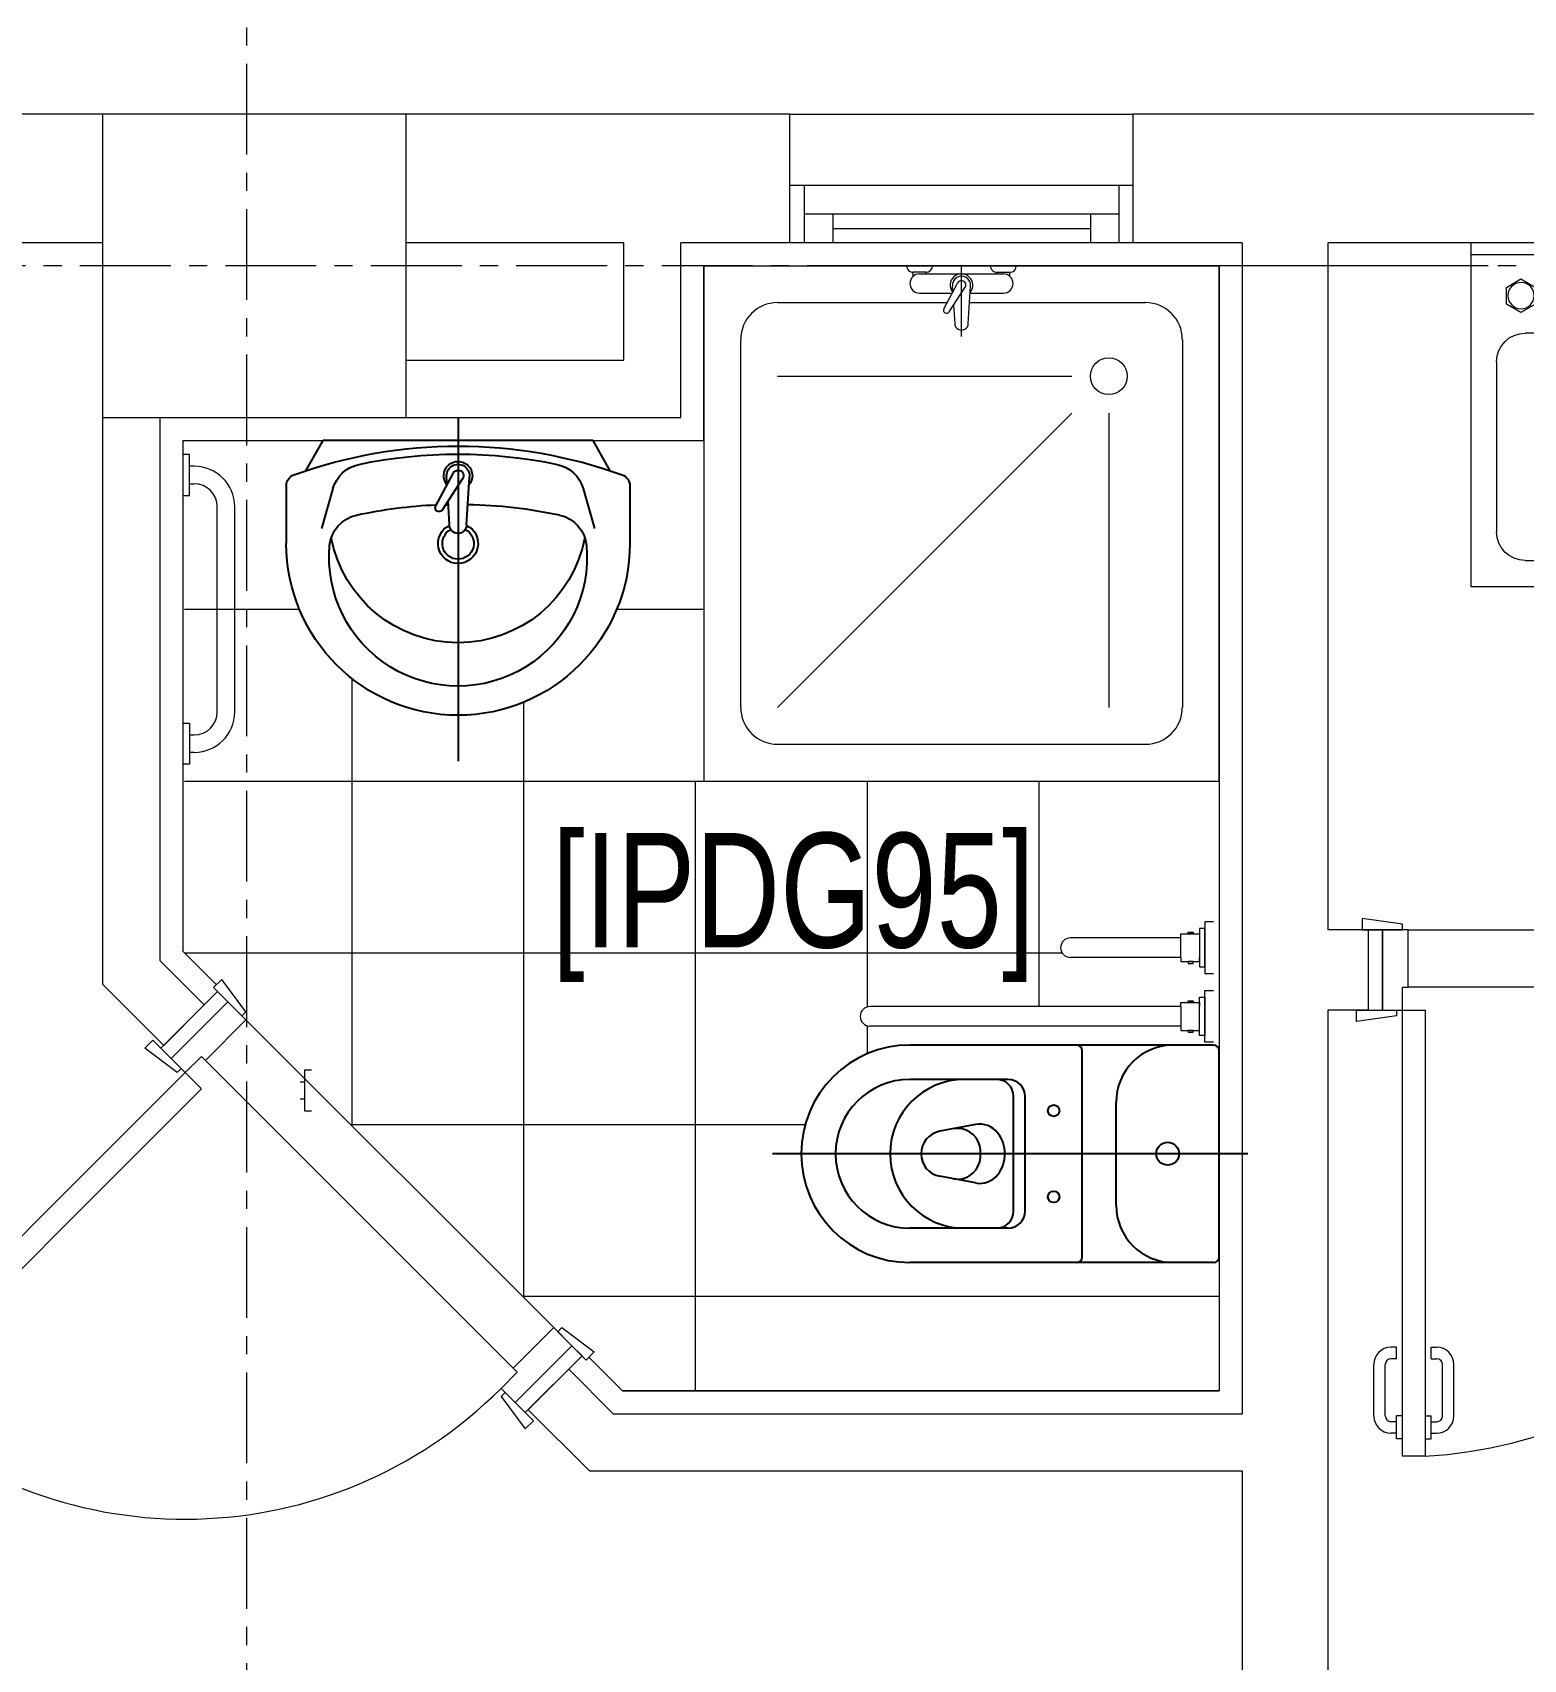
# Model space of a CAD drawing. Header units: millimetres. Extents: x 26027 to 581921, y 7230 to 233891.
# Drawn here: x 502024 to 504628, y 168711 to 171553 of the extents above; entities that cross this region are included whole.
import ezdxf

# ---------------------------------------------------------------- set-up
doc = ezdxf.new("R2010")
doc.units = ezdxf.units.MM
doc.header["$LTSCALE"] = 5
doc.linetypes.add('CENTER', pattern=[50.8, 31.75, -6.35, 6.35, -6.35])
doc.linetypes.add('HIDDEN2', pattern=[0.1875, 0.125, -0.0625])
for name, color, linetype, lineweight in [('72_EGR_BASE_TEXT', 7, 'Continuous', 5), ('Aluminum', 7, 'Continuous', 5), ('car', 250, 'Continuous', 5), ('Medical Equipment and Furniture', 163, 'Continuous', 0), ('Medical Equipment and Furniture1', 163, 'Continuous', 5), ('Proj', 7, 'HIDDEN2', 5), ('SANIT', 250, 'Continuous', 5), ('Structure', 20, 'Continuous', 5), ('Tiles', 252, 'Continuous', 5), ('Walls', 32, 'Continuous', 5)]:
    doc.layers.add(name, color=color, linetype=linetype, lineweight=lineweight)
for name, color, linetype in [('axes', 9, 'Continuous'), ('GE-ARCHITECTURAL_ELEMENTS', 8, 'Continuous'), ('GE-FURNITURE', 8, 'Continuous')]:
    doc.layers.add(name, color=color, linetype=linetype)
doc.layers.add('Wooden Joinery', color=7, linetype='Continuous', lineweight=5, true_color=0xffdcd1)
doc.styles.add('X3G_ENTITY_2587EA', font='swisscl.ttf', dxfattribs={"height": 200})

# ---------------------------------------------------------------- blocks, each defined once
blk = doc.blocks.new('Slop Hopper')
at = {"layer": 'Medical Equipment and Furniture1'}
for p, q in [((1327.37, 1279.91), (1327.37, 1339.91)), ((1327.37, 1339.91), (1377.37, 1339.91)), ((1377.37, 1339.91), (1377.37, 1279.91)), ((1336.9, 1335.39), (1367.15, 1335.39)), ((1331.89, 1300.66), (1331.89, 1330.39)), ((1372.14, 1330.38), (1372.14, 1300.65)), ((1338.53, 1304.04), (1338.53, 1327.46)), ((1338.53, 1327.46), (1364.59, 1327.46)), ((1364.59, 1327.46), (1364.59, 1304.04)), ((1351.16, 1293.73), (1351.16, 1311.59)), ((1354.09, 1292.76), (1354.09, 1311.6)), ((1351.16, 1304.04), (1338.53, 1304.04)), ((1354.09, 1304.04), (1364.59, 1304.04)), ((1361.99, 1296.2), (1359.59, 1294.08)), ((1362.21, 1295.94), (1359.8, 1293.84)), ((1351.16, 1295.65), (1336.89, 1295.65)), ((1351.16, 1292.92), (1351.16, 1293.7)), ((1367.14, 1295.65), (1354.09, 1295.65)), ((1357.63, 1292.78), (1359.1, 1293.78)), ((1358.26, 1292.07), (1359.19, 1293.12)), ((1359.1, 1293.78), (1359.39, 1293.97)), ((1359.19, 1293.12), (1359.68, 1293.65)), ((1359.39, 1293.97), (1359.53, 1294.07)), ((1359.53, 1294.07), (1359.65, 1294.16)), ((1359.65, 1294.16), (1359.74, 1294.23)), ((1359.68, 1293.65), (1359.79, 1293.78)), ((1359.79, 1293.78), (1359.89, 1293.88)), ((1359.89, 1293.88), (1359.97, 1293.97)), ((1359.97, 1293.97), (1360.04, 1294.05)), ((1336.15, 1292.05), (1333.62, 1290.6)), ((1333.62, 1290.6), (1333.62, 1287.67)), ((1338.67, 1290.6), (1336.15, 1292.05)), ((1338.67, 1287.67), (1338.67, 1290.6)), ((1350.46, 1288.9), (1351.16, 1292.85)), ((1354.09, 1292.76), (1354.78, 1288.9)), ((1354.11, 1289.68), (1357.62, 1292.77)), ((1354.74, 1288.96), (1358.25, 1292.05)), ((1333.62, 1287.67), (1336.15, 1286.2)), ((1336.15, 1286.2), (1338.67, 1287.67)), ((1327.37, 1281.91), (1377.37, 1281.91)), ((1377.37, 1279.91), (1327.37, 1279.91))]:
    blk.add_line(p, q, dxfattribs=at)
blk.add_circle((1336.16, 1289.11), 2.3, dxfattribs=at)
for centre, radius, start, end in [((1336.89, 1330.38), 5, 89.9562, 179.9562), ((1367.14, 1330.38), 5, 0, 90), ((1352.31, 1315.19), 5.37, 289.1656, 257.5966), ((1352.62, 1311.59), 1.46, 359.85, 179.85), ((1336.9, 1300.66), 5, 179.9563, 269.9563), ((1367.14, 1300.65), 5, 270, 0), ((1362.07, 1296.1), 0.137, 39.4733, 129.4733), ((1362.12, 1296.06), 0.152, 310.9144, 40.9144), ((1352.63, 1292.81), 1.44, 179.0502, 359.0502), ((1352.62, 1287.73), 2.45, 100.5881, 79.4119)]:
    blk.add_arc(centre, radius, start, end, dxfattribs=at)
blk = doc.blocks.new('A$C5B88081F')
at = {"layer": 'car'}
for p, q in [((91.9, -7.1), (629.3, -544.5)), ((558.6, -615.2), (21.2, -77.8))]:
    blk.add_line(p, q, dxfattribs=at)
at = {"layer": 'Wooden Joinery'}
for p, q in [((1102.4, 41.7), (1038.7, -21.9)), ((1158.9, 41.7), (1130.6, 13.4)), ((1151.9, 34.6), (1144.8, 41.7)), ((1166, 34.6), (1158.9, 41.7)), ((1116.5, 27.6), (1052.9, -36.1)), ((1137.7, 20.5), (1130.6, 27.6)), ((1137.7, 6.3), (1130.6, 13.4)), ((1194.3, 6.3), (1201.4, -0.7)), ((1166, -21.9), (1173.1, -29)), ((1201.4, -0.7), (1173.1, -29)), ((1180.1, -21.9), (1187.2, -29)), ((1194.3, -7.8), (1201.4, -14.9)), ((1059.9, -57.3), (1052.9, -50.2)), ((1187.2, -43.2), (1123.6, -106.8)), ((1045.8, -71.4), (1038.7, -64.4)), ((1059.9, -57.3), (1045.8, -71.4)), ((1201.4, -57.3), (1137.7, -120.9)), ((1102.4, -99.7), (1088.2, -113.9)), ((1102.4, -99.7), (1109.4, -106.8)), ((1088.2, -113.9), (1095.3, -120.9))]:
    blk.add_line(p, q, dxfattribs=at)
for points in [[(106.1, 35.4), (113.1, 42.4), (70.7, 99), (56.6, 84.9)], [(636.4, -495), (1187.2, 55.8), (1215.5, 27.6), (664.7, -523.3)], [(14.1, -70.7), (7.1, -77.8), (-49.5, -35.4), (-35.4, -21.2)], [(671.8, -530.3), (678.8, -523.3), (735.4, -565.7), (721.2, -579.8)], [(565.7, -622.3), (558.6, -629.3), (601, -685.9), (615.2, -671.8)]]:
    blk.add_lwpolyline(points, close=True, dxfattribs=at)
for points in [[(88.4, 53), (-10.6, -46), (-28.3, -28.3), (70.7, 70.7), (88.4, 53)], [(88.4, 53), (113.1, 28.3), (84.9, 0), (91.9, -7.1), (21.2, -77.8), (-10.6, -46), (88.4, 53)], [(689.4, -548), (664.7, -523.3), (636.4, -551.5), (629.3, -544.5), (558.6, -615.2), (590.4, -647), (689.4, -548)], [(689.4, -548), (590.4, -647), (608.1, -664.7), (707.1, -565.7), (689.4, -548)]]:
    blk.add_lwpolyline(points, dxfattribs=at)
for centre, radius, start, end in [((664.7, -523.3), 780, 47.9395, 135), ((1123.6, 20.5), 30, 45, 135), ((1123.6, 20.5), 10, 45, 135), ((1059.9, -43.2), 30, 135, 225), ((1180.1, -36.1), 30, 315, 45), ((1059.9, -43.2), 10, 135, 225), ((1180.1, -36.1), 10, 315, 45), ((1116.5, -99.7), 10, 225, 315), ((1116.5, -99.7), 30, 225, 315)]:
    blk.add_arc(centre, radius, start, end, dxfattribs=at)
blk = doc.blocks.new('WC manta')
at = {"layer": 'GE-FURNITURE'}
for p, q in [((-0.13, 0.18), (-0.13, -0.18)), ((-0.12, 0.19), (0.41, 0.19)), ((0.109, 0.18), (0.109, -0.18)), ((0.239, 0.13), (0.41, 0.13)), ((0.05, 0.09), (0.05, -0.09)), ((0.209, 0.1), (0.209, -0.1)), ((0.229, 0.1), (0.229, -0.1)), ((0.2955, 0.051), (0.3581, 0.0393)), ((-0.18, 0), (0.65, 0)), ((0.2955, -0.051), (0.3581, -0.0393)), ((0.239, -0.13), (0.41, -0.13)), ((-0.12, -0.19), (0.41, -0.19))]:
    blk.add_line(p, q, dxfattribs=at)
for centre, radius in [((0.159, 0.0752), 0.01), ((-0.04, 0), 0.02), ((0.159, -0.0753), 0.01)]:
    blk.add_circle(centre, radius, dxfattribs=at)
for centre, radius, start, end in [((-0.12, 0.18), 0.01, 90, 180), ((-0.05, 0.09), 0.1, 0, 90), ((0.119, 0.18), 0.01, 90, 180), ((0.41, 0), 0.19, 270, 90), ((0.239, 0.1), 0.03, 90, 180), ((0.259, 0.1), 0.03, 90, 180), ((0.3147, 0), 0.13, 270, 90), ((0.41, 0), 0.13, 270, 90), ((0.3029, 0), 0.0588, 141.525, 218.475), ((0.2882, 0.0117), 0.04, 79.4289, 141.525), ((0.3271, 0.0044), 0.04, 79.4289, 166.4176), ((0.3507, 0), 0.04, 280.5711, 79.4289), ((0.3454, 0), 0.0588, 166.4176, 193.5824), ((0.3271, -0.0044), 0.04, 193.5824, 280.5711), ((0.2882, -0.0117), 0.04, 218.475, 280.5711), ((-0.05, -0.09), 0.1, 270, 0), ((0.239, -0.1), 0.03, 180, 270), ((0.259, -0.1), 0.03, 180, 270), ((-0.12, -0.18), 0.01, 180, 270), ((0.119, -0.18), 0.01, 180, 270)]:
    blk.add_arc(centre, radius, start, end, dxfattribs=at)
blk = doc.blocks.new('lav-manta 60')
at = {"layer": 'GE-ARCHITECTURAL_ELEMENTS'}
for p, q in [((0, 0.04), (0, -0.56)), ((-0.2658, -0.0529), (-0.2358, 0)), ((-0.2358, 0), (0.2358, 0)), ((0.2658, -0.0529), (0.2358, 0)), ((-0.3, -0.0789), (-0.3, -0.18)), ((-0.2185, -0.0841), (-0.2383, -0.1537)), ((-0.015, -0.1473), (-0.0199, -0.064)), ((0.0274, -0.121), (-0.0078, -0.0673)), ((0.0389, -0.1142), (0.0087, -0.0575)), ((0.0191, -0.077), (0.0199, -0.064)), ((0.2185, -0.0841), (0.2383, -0.1537)), ((0.3, -0.0789), (0.3, -0.18)), ((0.015, -0.1473), (0.0174, -0.1057))]:
    blk.add_line(p, q, dxfattribs=at)
for centre, radius, start, end in [((0, -0.8557), 0.8457, 70.1771, 109.8229), ((0, -0.8696), 0.8457, 78.1914, 101.8086), ((-0.1608, -0.1006), 0.06, 101.8086, 164.0794), ((0, -0.0617), 0.025, 320.7474, 220.368), ((0, -0.0617), 0.02, 353.2671, 186.682), ((0, -0.0617), 0.00966, 25.4127, 215.9577), ((0.1608, -0.1006), 0.06, 15.9206, 78.1914), ((-0.28, -0.0789), 0.02, 109.8229, 180), ((0.28, -0.0789), 0.02, 0, 70.1771), ((0, -0.9572), 0.8457, 91.1572, 102.0883), ((0, -0.9572), 0.8457, 88.5486, 88.844), ((0, -0.9572), 0.8457, 77.9117, 87.4274), ((-0.1645, -0.189), 0.06, 102.0883, 174.8142), ((0.0332, -0.1176), 0.00666, 210.6852, 30.6852), ((0.1645, -0.189), 0.06, 5.1858, 77.9117), ((0, -0.1282), 0.2252, 190.6097, 349.3903), ((0, -0.18), 0.035, 115.3106, 64.6894), ((0, -0.18), 0.0275, 117.1496, 62.8504), ((0, -0.1473), 0.015, 180, 0), ((0, -0.18), 0.3, 180, 0), ((0, -0.2039), 0.2252, 174.8142, 5.1858)]:
    blk.add_arc(centre, radius, start, end, dxfattribs=at)
blk = doc.blocks.new('SHOWER TRAY 80x80')
at = {"layer": 'SANIT'}
for p, q in [((0, 0), (0, 0.8)), ((0.8, 0.8), (0, 0.8)), ((0.8, 0), (0.8, 0.8)), ((0.1143, 0.7429), (0.6857, 0.7429)), ((0.0571, 0.4124), (0.0571, 0.6857)), ((0.7429, 0.1143), (0.7429, 0.6857)), ((0.2286, 0.6286), (0.6857, 0.6286)), ((0.1714, 0.1143), (0.1714, 0.5714)), ((0.2286, 0.5714), (0.6857, 0.1143)), ((0.01, 0.455), (0.01, 0.475)), ((0.0163, 0.475), (0.01, 0.475)), ((0.0125, 0.455), (0.01, 0.455)), ((0.0125, 0.335), (0.0125, 0.465)), ((0.0425, 0.4133), (0.0425, 0.465)), ((0.0895, 0.4105), (0.0316, 0.4139)), ((0.0715, 0.3808), (0.0334, 0.4058)), ((0.11, 0.4), (0, 0.4)), ((0.0667, 0.3728), (0.0271, 0.3939)), ((0.0407, 0.3866), (0.0316, 0.3861)), ((0.0425, 0.335), (0.0425, 0.3857)), ((0.0608, 0.3878), (0.0895, 0.3895)), ((0.0571, 0.1143), (0.0571, 0.3779)), ((0.01, 0.345), (0.01, 0.325)), ((0.0125, 0.345), (0.01, 0.345)), ((0.0163, 0.325), (0.01, 0.325)), ((0.1143, 0.0571), (0.6857, 0.0571)), ((0, 0), (0.8, 0))]:
    blk.add_line(p, q, dxfattribs=at)
blk.add_circle((0.1714, 0.6286), 0.0286, dxfattribs=at)
for centre, radius, start, end in [((0.1143, 0.6857), 0.0571, 90, 180), ((0.6857, 0.6857), 0.0571, 360, 90), ((0, 0.475), 0.01, 0, 90), ((0.0275, 0.465), 0.015, 0, 180), ((0, 0.455), 0.01, 270, 0), ((0.03, 0.4), 0.0175, 49.632, 309.2526), ((0.03, 0.4), 0.014, 83.2671, 276.7329), ((0.03, 0.4), 0.00676, 54.0423, 244.5873), ((0.0895, 0.4), 0.0105, 270, 90), ((0.0691, 0.3768), 0.00467, 239.3148, 59.3148), ((0, 0.345), 0.01, 0, 90), ((0.0275, 0.335), 0.015, 180, 0), ((0, 0.325), 0.01, 270, 0), ((0.1143, 0.1143), 0.0571, 180, 270), ((0.6857, 0.1143), 0.0571, 270, 360)]:
    blk.add_arc(centre, radius, start, end, dxfattribs=at)

msp = doc.modelspace()

# ---------------------------------------------------------------- linework, layer by layer
at = {"layer": 'Aluminum'}
for p, q in [((503946.7, 171285.3, 0), (503346.7, 171285.3, 0)), ((503371.7, 171285.3, 0), (503371.7, 171185.3, 0)), ((503921.7, 171285.3, 0), (503921.7, 171185.3, 0)), ((503921.7, 171235.3, 0), (503371.7, 171235.3, 0)), ((503421.7, 171235.3, 0), (503421.7, 171185.3, 0)), ((503871.7, 171235.3, 0), (503871.7, 171185.3, 0)), ((503421.7, 171210.3, 0), (503871.7, 171210.3, 0)), ((503946.7, 171185.3, 2.4), (503346.7, 171185.3, 2.4))]:
    msp.add_line(p, q, dxfattribs=at)
at = {"layer": 'axes', "linetype": 'CENTER', "lineweight": 0}
for p, q in [((502398.8, 120285.6, 0), (502398.8, 210035.3, 0)), ((544175.8, 171145.3, 2.4), (461285.2, 171145.3, 2.4))]:
    msp.add_line(p, q, dxfattribs=at)
at = {"layer": 'Proj'}
msp.add_line((503346.7, 171410.3, 2.4), (503946.7, 171410.3, 2.4), dxfattribs=at)
at = {"layer": 'SANIT'}
for p, q in [((502298.4, 170815.9, 0), (502286.7, 170815.9, 0)), ((502298.4, 170743.9, 0), (502298.4, 170815.9, 0)), ((502306.7, 170795.2, 0), (502298.4, 170795.2, 0)), ((502298.4, 170764.6, 0), (502306.7, 170764.6, 0)), ((502286.7, 170743.9, 0), (502298.4, 170743.9, 0)), ((502346.7, 170365.4, 0), (502346.7, 170724.9, 0)), ((502377.3, 170365.2, 0), (502377.3, 170725, 0)), ((502286.7, 170346.6, 0), (502298.4, 170346.6, 0)), ((502298.4, 170346.6, 0), (502298.4, 170274.6, 0)), ((502298.4, 170325.9, 0), (502306.7, 170325.9, 0)), ((502306.7, 170295.3, 0), (502298.4, 170295.3, 0)), ((502298.4, 170274.6, 0), (502286.7, 170274.6, 0)), ((504086.7, 169999.3, 0), (504071.7, 169999.3, 0)), ((504071.7, 169999.3, 0), (504071.7, 169909.3, 0)), ((504029.7, 169971.3, 0), (503836.7, 169971.3, 0)), ((504029.7, 169971.3, 0), (504029.7, 169978.6, 0)), ((504029.7, 169978.6, 0), (504062.6, 169978.6, 0)), ((504029.7, 169937.3, 0), (504029.7, 169971.3, 0)), ((504042.7, 169981.6, 0), (504051.5, 169981.6, 0)), ((504042.7, 169978.6, 0), (504042.7, 169981.6, 0)), ((504051.5, 169978.6, 0), (504042.7, 169978.6, 0)), ((504051.5, 169981.6, 0), (504051.5, 169978.6, 0)), ((504071.7, 169987.6, 0), (504062.6, 169987.6, 0)), ((504062.6, 169987.6, 0), (504062.6, 169920.9, 0)), ((504062.6, 169978.6, 0), (504062.6, 169971.3, 0)), ((504071.7, 169920.9, 0), (504071.7, 169987.6, 0)), ((504029.7, 169937.3, 0), (503836.7, 169937.3, 0)), ((504029.7, 169937.3, 0), (504029.7, 169929.9, 0)), ((504062.6, 169929.9, 0), (504062.6, 169937.3, 0)), ((504029.7, 169929.9, 0), (504062.6, 169929.9, 0)), ((504051.5, 169929.9, 0), (504042.7, 169929.9, 0)), ((504042.7, 169929.9, 0), (504042.7, 169926.9, 0)), ((504042.7, 169926.9, 0), (504051.5, 169926.9, 0)), ((504051.5, 169926.9, 0), (504051.5, 169929.9, 0)), ((504062.6, 169920.9, 0), (504071.7, 169920.9, 0)), ((504071.7, 169909.3, 0), (504086.7, 169909.3, 0)), ((504029.7, 169851.3, 0), (503486.7, 169851.3, 0)), ((504029.7, 169858.6, 0), (504062.6, 169858.6, 0)), ((504029.7, 169851.3, 0), (504029.7, 169858.6, 0)), ((504029.7, 169851.3, 0), (504029.7, 169817.3, 0)), ((504042.7, 169861.6, 0), (504051.5, 169861.6, 0)), ((504042.7, 169858.6, 0), (504042.7, 169861.6, 0)), ((504051.5, 169858.6, 0), (504042.7, 169858.6, 0)), ((504051.5, 169861.6, 0), (504051.5, 169858.6, 0)), ((504062.6, 169800.9, 0), (504062.6, 169867.6, 0)), ((504062.6, 169867.6, 0), (504071.7, 169867.6, 0)), ((504062.6, 169858.6, 0), (504062.6, 169851.3, 0)), ((504071.7, 169879.3, 0), (504086.7, 169879.3, 0)), ((504071.7, 169789.3, 0), (504071.7, 169879.3, 0)), ((504071.7, 169867.6, 0), (504071.7, 169800.9, 0)), ((504029.7, 169817.3, 0), (503486.7, 169817.3, 0)), ((504029.7, 169817.3, 0), (504029.7, 169809.9, 0)), ((504029.7, 169809.9, 0), (504062.6, 169809.9, 0)), ((504051.5, 169809.9, 0), (504042.7, 169809.9, 0)), ((504042.7, 169809.9, 0), (504042.7, 169806.9, 0)), ((504042.7, 169806.9, 0), (504051.5, 169806.9, 0)), ((504051.5, 169806.9, 0), (504051.5, 169809.9, 0)), ((504062.6, 169809.9, 0), (504062.6, 169817.3, 0)), ((504071.7, 169800.9, 0), (504062.6, 169800.9, 0)), ((504086.7, 169789.3, 0), (504071.7, 169789.3, 0)), ((502500, 169668.9, 0), (502500, 169740.9, 0)), ((502500, 169740.9, 0), (502511.7, 169740.9, 0)), ((502491.7, 169720.2, 0), (502500, 169720.2, 0)), ((502500, 169689.6, 0), (502491.7, 169689.6, 0)), ((502511.7, 169668.9, 0), (502500, 169668.9, 0))]:
    msp.add_line(p, q, dxfattribs=at)
for centre, radius, start, end in [((502306.7, 170724.6, 0), 70.6, 359.9995, 89.9995), ((502306.7, 170724.6, 0), 40, 359.9995, 89.9995), ((502306.7, 170365.9, 0), 70.6, 270.0005, 0.0005), ((502306.7, 170365.9, 0), 40, 270.0005, 0.0005), ((503836.7, 169954.3, 0), 17, 89.9999, 269.9999), ((503486.7, 169834.3, 0), 17, 90.0001, 270.0001)]:
    msp.add_arc(centre, radius, start, end, dxfattribs=at)
at = {"layer": 'Structure', "elevation": 0}
msp.add_lwpolyline([(502146.7, 170880.3), (502676.7, 170880.3), (502676.7, 171410.3), (502146.7, 171410.3)], close=True, dxfattribs=at)
at = {"layer": 'Tiles'}
for p, q in [((503196.7, 170840.3, 0), (503196.7, 171145.3, 0)), ((503196.7, 171145.3, 0), (504096.7, 171145.3, 0)), ((504096.7, 171145.3, 0), (504096.7, 169180.3, 0)), ((504096.7, 171145.3, 0), (504096.7, 169180.3, 0)), ((502286.7, 170840.3, 0), (502286.7, 169948.3, 0)), ((502286.7, 170840.3, 0), (503196.7, 170840.3, 0)), ((502289.7, 170545.3, 2.4), (502490.3, 170545.3, 2.4)), ((503044.5, 170545.3, 2.4), (503196.7, 170545.3, 2.4)), ((502581.7, 170424.6, 2.4), (502581.7, 169643.3, 2.4)), ((502881.7, 170382.9, 2.4), (502881.7, 169343.3, 2.4)), ((502289.7, 170245.3, 2.4), (504091.7, 170245.3, 2.4)), ((503181.7, 170245.3, 2.4), (503181.7, 169180.3, 2.4)), ((503181.7, 170245.3, 2.4), (503374.7, 170245.3, 2.4)), ((503408.7, 170245.3, 2.4), (503449.9, 170245.3, 2.4)), ((503481.7, 170245.3, 2.4), (503481.7, 169850.5, 2.4)), ((503781.7, 170245.3, 2.4), (503781.7, 169851.3, 2.4)), ((502345.5, 169889.5, 0), (502286.7, 169948.3, 0)), ((502289.7, 169945.3, 2.4), (503822.3, 169945.3, 2.4)), ((503481.7, 169818, 2.4), (503481.7, 169768.8, 2.4)), ((502579.7, 169645.3, 2.4), (503373.7, 169645.3, 2.4)), ((502879.7, 169345.3, 2.4), (504096.7, 169345.3, 2.4)), ((503931.7, 169345.3, 2.4), (504001.1, 169345.3, 2.4)), ((504031.7, 169345.3, 2.4), (504091.7, 169345.3, 2.4)), ((503054.7, 169180.3, 0), (502996, 169239, 0)), ((503054.7, 169180.3, 0), (502996, 169239, 0)), ((503054.7, 169180.3, 0), (504096.7, 169180.3, 0)), ((504096.7, 169180.3, 0), (503054.7, 169180.3, 0))]:
    msp.add_line(p, q, dxfattribs=at)
at = {"layer": 'Walls'}
for p, q in [((502146.7, 171410.3, 0), (501259.2, 171410.3, 0)), ((503346.7, 171410.3, 2.4), (502676.7, 171410.3, 0)), ((503346.7, 171185.3, 2.4), (503346.7, 171410.3, 2.4)), ((504826.7, 171410.3, 0), (503946.7, 171410.3, 2.4)), ((503946.7, 171185.3, 2.4), (503946.7, 171410.3, 2.4)), ((502146.7, 171185.3, 0), (501259.2, 171185.3, 0)), ((502146.7, 171185.3, 0), (502146.7, 169890.3, 0)), ((503056.7, 171185.3, 0), (502676.7, 171185.3, 0)), ((503056.7, 170980.3, 0), (503056.7, 171185.3, 0)), ((503156.7, 170880.3, 0), (503156.7, 171185.3, 0)), ((503346.7, 171185.3, 2.4), (503156.7, 171185.3, 4.9)), ((504136.7, 171185.3, 0), (503946.7, 171185.3, 2.4)), ((504136.7, 171185.3, 0), (504136.7, 169140.3, 0)), ((504286.7, 171185.3, 0), (504286.7, 169985.3, 0)), ((504826.7, 171185.3, 0), (504286.7, 171185.3, 0)), ((504566.7, 171185.3, 0), (504286.7, 171185.3, 0)), ((504566.7, 171145.3, 0), (503463.8, 171145.3, 0)), ((504566.7, 171145.3, 0), (503463.8, 171145.3, 0)), ((502676.7, 170980.3, 0), (503056.7, 170980.3, 2.6)), ((502246.7, 170880.3, 0), (502246.7, 169931.7, 0)), ((502676.7, 170880.3, 0), (503156.7, 170880.3, 2.3)), ((504356.7, 169985.3, 0), (504286.7, 169985.3, 0)), ((504356.7, 169985.3, 0), (504356.7, 169845.3, 0)), ((502324.2, 169854.2, 0), (502246.7, 169931.7, 0)), ((502253.5, 169783.5, 0), (502146.7, 169890.3, 0)), ((502253.5, 169783.5, 0), (502324.2, 169854.2, 0)), ((504286.7, 169845.3, 0), (504286.7, 167490.3, 0)), ((504356.7, 169845.3, 0), (504286.7, 169845.3, 0)), ((502889.9, 169147.1, 0), (502960.6, 169217.8, 0)), ((503038.1, 169140.3, 0), (502960.6, 169217.8, 0)), ((502996.7, 169040.3, 0), (502889.9, 169147.1, 0)), ((503038.1, 169140.3, 0), (504136.7, 169140.3, 0)), ((502996.7, 169040.3, 0), (504136.7, 169040.3, 0)), ((504136.7, 169040.3, 0), (504136.7, 167552.4, 0))]:
    msp.add_line(p, q, dxfattribs=at)

# ---------------------------------------------------------------- block references
at = {"layer": 'Medical Equipment and Furniture', "xscale": -10, "yscale": 10, "zscale": 10, "rotation": 180}
msp.add_blockref('Slop Hopper', (491262.3, 183984.4, 0), dxfattribs=at)
at = {"layer": 'SANIT'}
for name, p, xscale, yscale, zscale, rotation in [('SHOWER TRAY 80x80', (503196.7, 171145.3, 0), 1125.00003893818, 1125.00003893818, 1125.00003893818, 270.0000000765987), ('lav-manta 60', (502767.4, 170840.3, 0), -1000.000000000223, 1000.000000000223, 1000.000000000223, 0.001835489874011387), ('WC manta', (503966.7, 169594.3, 0), 999.9999999999995, 999.9999999999995, 999.9999999999995, 180)]:
    msp.add_blockref(name, p, dxfattribs=dict(at, xscale=xscale, yscale=yscale, zscale=zscale, rotation=rotation))
at = {"layer": 'Wooden Joinery'}
for p, rotation in [((505256.7, 169945.3, 0), 225.0000000005854), ((502955.6, 169212.8, 0), 180)]:
    msp.add_blockref('A$C5B88081F', p, dxfattribs=dict(at, rotation=rotation))

# ---------------------------------------------------------------- texts
at = {"layer": '72_EGR_BASE_TEXT', "insert": (503352.8, 170154.7, 2.4), "char_height": 200, "attachment_point": 2, "style": 'X3G_ENTITY_2587EA'}
msp.add_mtext('[IPDG95]', dxfattribs=at)

doc.saveas('drawing.dxf')
